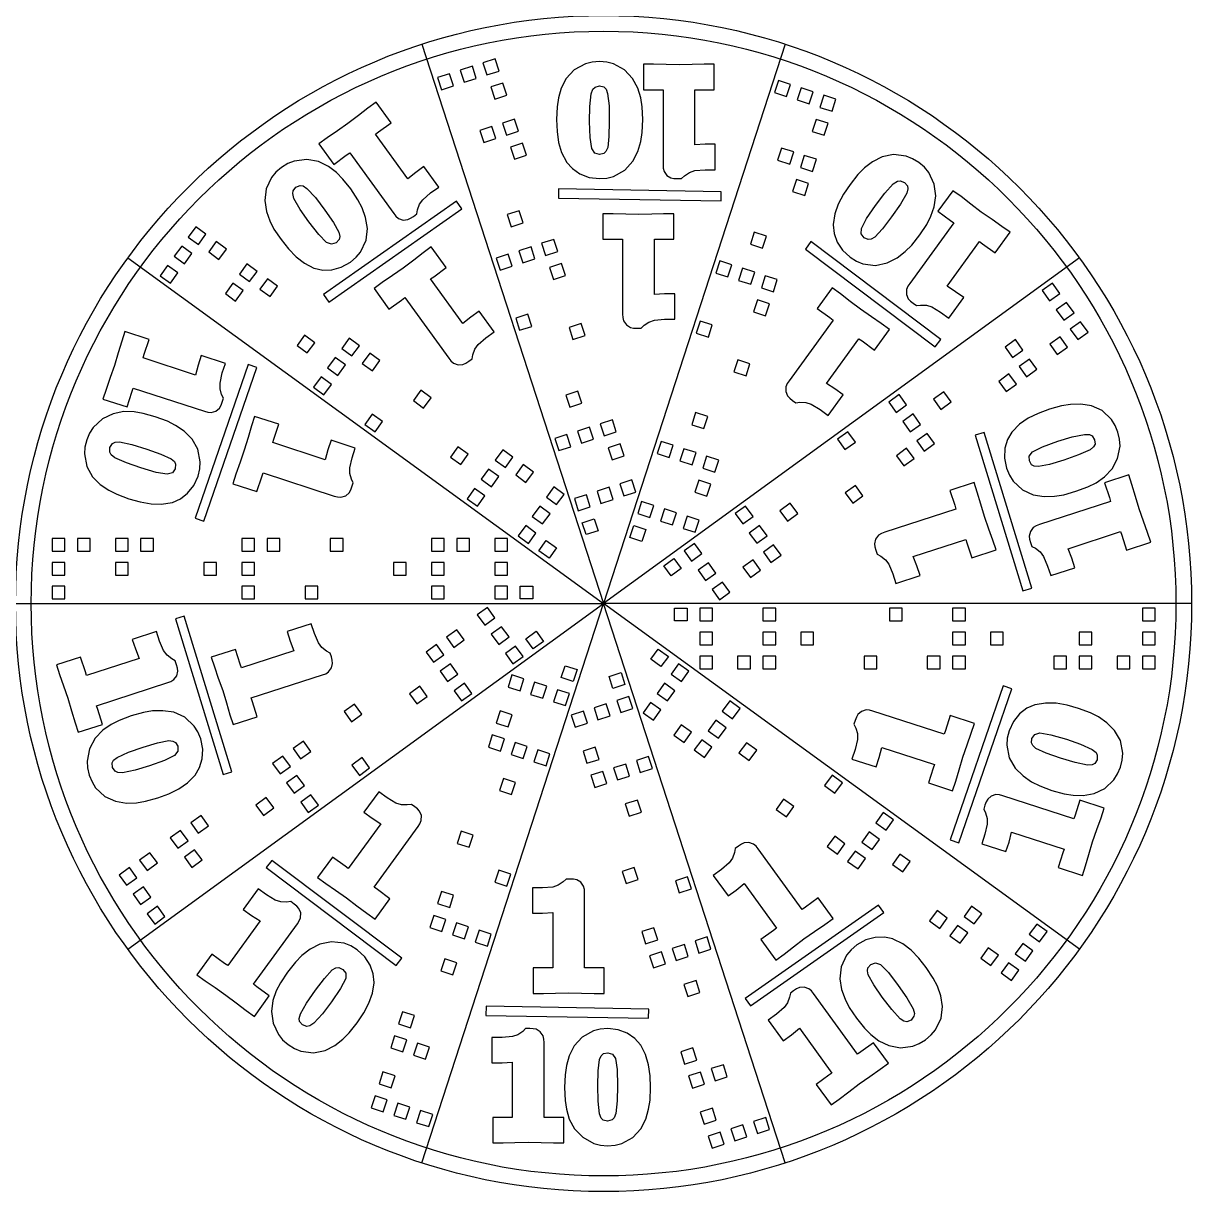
# Model space of a CAD drawing. Header units: millimetres. Extents: x 0 to 450, y 0 to 450.
# Drawn here: x 301 to 450, y 0 to 149 of the extents above; entities that cross this region are included whole.
import ezdxf

# ---------------------------------------------------------------- set-up
doc = ezdxf.new("R2010")
doc.units = ezdxf.units.MM
doc.layers.get('0').update_dxf_attribs({"linetype": 'CONTINUOUS', "lineweight": 25})
doc.layers.add('Layer 1', color=7, linetype='CONTINUOUS')

msp = doc.modelspace()

# ---------------------------------------------------------------- linework, layer by layer
at = {"linetype": 'CONTINUOUS', "lineweight": 25}
for p in [(351.82, 146.33), (398.18, 146.33), (314.32, 119.08), (435.68, 119.08), (300, 75), (314.32, 30.92), (351.82, 3.67), (450, 75), (398.18, 3.67), (435.68, 30.92)]:
    msp.add_line(p, (375, 75), dxfattribs=at)
for radius in [75, 73]:
    msp.add_circle((375, 75), radius)
at = {"layer": 'Layer 1', "color": 7}
for points in [[(357.23, 141.48), (358.77, 141.98), (358.27, 143.52), (356.73, 143.02), (357.23, 141.48)], [(360.13, 142.42), (361.67, 142.92), (361.17, 144.46), (359.62, 143.96), (360.13, 142.42)], [(369.26, 133.82), (369.65, 132.53), (370.26, 131.33), (370.27, 131.31), (370.29, 131.29), (371.03, 130.47), (371.99, 129.8), (373.15, 129.36), (374.47, 129.2), (375.42, 129.27), (376.28, 129.49), (377.73, 130.28), (378.74, 131.41), (379.38, 132.67), (379.74, 133.93), (379.92, 135.1), (379.99, 136.73), (379.92, 138.36), (379.74, 139.5), (379.38, 140.74), (378.7, 141.98), (377.66, 143.07), (376.25, 143.85), (375.41, 144.07), (374.48, 144.15), (373.54, 144.07), (372.68, 143.86), (371.25, 143.09), (370.24, 141.98), (369.61, 140.74), (369.25, 139.5), (369.07, 138.35), (369, 136.73), (369.06, 135.22), (369.26, 133.82), (369.26, 133.82)], [(382.61, 130.55), (382.72, 130.12), (383.07, 129.6), (383.58, 129.3), (383.98, 129.22), (384.41, 129.2), (384.94, 129.2), (385.31, 129.57), (385.94, 129.99), (386.63, 130.22), (387.94, 130.34), (389.24, 130.33), (389.24, 133.58), (387.94, 133.58), (386.64, 133.5), (386.65, 140.54), (387.13, 140.54), (389.12, 140.54), (389.12, 143.79), (387.82, 143.79), (386.3, 143.74), (384.62, 143.7), (382.98, 143.74), (381.38, 143.78), (380.08, 143.78), (380.08, 140.54), (382.07, 140.54), (382.59, 140.54), (382.59, 130.99), (382.59, 130.98), (382.61, 130.55), (382.61, 130.55)], [(354.32, 140.54), (355.87, 141.04), (355.37, 142.58), (353.82, 142.08), (354.32, 140.54)], [(396.79, 140.17), (398.34, 139.67), (398.84, 141.21), (397.29, 141.71), (396.79, 140.17)], [(361.12, 139.35), (362.67, 139.85), (362.17, 141.39), (360.62, 140.89), (361.12, 139.35)], [(373.49, 133.02), (373.28, 134.44), (373.22, 136.49), (373.22, 136.49), (373.25, 138.41), (373.43, 140.02), (373.65, 140.6), (373.91, 140.86), (374.48, 141.03), (375.05, 140.89), (375.31, 140.61), (375.52, 140.07), (375.7, 138.48), (375.73, 136.49), (375.69, 134.58), (375.53, 133.15), (375.3, 132.66), (375.02, 132.4), (374.47, 132.28), (374.47, 132.28), (373.88, 132.46), (373.49, 133.02), (373.49, 133.02)], [(399.7, 139.23), (401.24, 138.73), (401.74, 140.27), (400.2, 140.77), (399.7, 139.23)], [(348.5, 124.41), (348.84, 124.13), (349.43, 123.92), (350.03, 123.97), (350.39, 124.14), (350.76, 124.38), (351.18, 124.69), (351.27, 125.21), (351.53, 125.92), (351.95, 126.51), (352.94, 127.37), (353.99, 128.13), (352.09, 130.76), (351.04, 130), (350.03, 129.17), (345.9, 134.87), (346.29, 135.16), (347.9, 136.33), (345.99, 138.95), (344.94, 138.19), (343.74, 137.26), (342.4, 136.24), (341.05, 135.3), (339.73, 134.39), (338.68, 133.63), (340.58, 131.01), (342.19, 132.18), (342.62, 132.48), (348.23, 124.75), (348.23, 124.75), (348.5, 124.41), (348.5, 124.41)], [(402.6, 138.29), (404.14, 137.79), (404.64, 139.33), (403.1, 139.83), (402.6, 138.29)], [(359.72, 133.81), (361.26, 134.31), (360.76, 135.85), (359.22, 135.35), (359.72, 133.81)], [(362.62, 134.75), (364.16, 135.25), (363.66, 136.79), (362.12, 136.29), (362.62, 134.75)], [(401.6, 135.22), (403.14, 134.72), (403.64, 136.26), (402.1, 136.76), (401.6, 135.22)], [(363.62, 131.68), (365.16, 132.18), (364.66, 133.73), (363.11, 133.22), (363.62, 131.68)], [(397.2, 131.56), (398.75, 131.06), (399.25, 132.6), (397.71, 133.1), (397.2, 131.56)], [(335.78, 119.22), (336.85, 118.4), (338.06, 117.79), (338.08, 117.78), (338.1, 117.77), (339.18, 117.54), (340.35, 117.57), (341.55, 117.89), (342.72, 118.54), (343.44, 119.16), (344.01, 119.84), (344.71, 121.33), (344.87, 122.84), (344.64, 124.23), (344.2, 125.46), (343.66, 126.51), (342.75, 127.88), (341.74, 129.15), (340.92, 129.97), (339.9, 130.76), (338.63, 131.37), (337.14, 131.64), (335.54, 131.44), (334.73, 131.12), (333.93, 130.63), (333.22, 130.02), (332.65, 129.35), (331.95, 127.88), (331.78, 126.39), (332, 125.02), (332.43, 123.8), (332.96, 122.77), (333.86, 121.42), (334.8, 120.23), (335.78, 119.22), (335.78, 119.22)], [(400.1, 130.62), (401.65, 130.11), (402.15, 131.66), (400.6, 132.16), (400.1, 130.62)], [(404.93, 125.96), (404.48, 124.69), (404.28, 123.36), (404.28, 123.33), (404.28, 123.31), (404.39, 122.21), (404.78, 121.1), (405.46, 120.07), (406.43, 119.16), (407.24, 118.66), (408.07, 118.33), (409.7, 118.12), (411.18, 118.44), (412.44, 119.08), (413.47, 119.89), (414.31, 120.73), (415.32, 122.01), (416.22, 123.36), (416.75, 124.4), (417.18, 125.62), (417.37, 127.01), (417.16, 128.51), (416.48, 129.97), (415.93, 130.64), (415.22, 131.25), (414.42, 131.74), (413.6, 132.07), (411.99, 132.29), (410.52, 131.98), (409.28, 131.35), (408.26, 130.56), (407.44, 129.74), (406.43, 128.47), (405.59, 127.21), (404.93, 125.96), (404.93, 125.96)], [(339.67, 121.05), (338.67, 122.07), (337.42, 123.7), (337.42, 123.7), (336.32, 125.27), (335.51, 126.68), (335.35, 127.28), (335.41, 127.64), (335.77, 128.11), (336.31, 128.34), (336.69, 128.26), (337.17, 127.95), (338.25, 126.77), (339.45, 125.18), (340.54, 123.61), (341.25, 122.35), (341.36, 121.82), (341.28, 121.45), (340.91, 121.03), (340.91, 121.03), (340.32, 120.82), (339.67, 121.05), (339.67, 121.05)], [(399.11, 127.55), (400.65, 127.05), (401.15, 128.59), (399.61, 129.09), (399.11, 127.55)], [(407.88, 122.83), (408.54, 124.1), (409.7, 125.79), (409.7, 125.79), (410.85, 127.33), (411.95, 128.52), (412.47, 128.87), (412.83, 128.92), (413.39, 128.72), (413.77, 128.28), (413.82, 127.9), (413.67, 127.34), (412.88, 125.95), (411.74, 124.32), (410.58, 122.8), (409.6, 121.73), (409.13, 121.47), (408.76, 121.42), (408.24, 121.65), (408.24, 121.65), (407.86, 122.14), (407.88, 122.83), (407.88, 122.83)], [(369.26, 127.89), (369.24, 126.72), (389.99, 126.36), (390.01, 127.53), (369.26, 127.89)], [(413.81, 115.47), (413.64, 115.06), (413.63, 114.43), (413.86, 113.88), (414.13, 113.59), (414.47, 113.32), (414.9, 113.01), (415.42, 113.08), (416.17, 113.06), (416.87, 112.84), (417.99, 112.16), (419.04, 111.4), (420.95, 114.02), (419.9, 114.78), (418.81, 115.48), (422.94, 121.18), (423.34, 120.89), (424.95, 119.73), (426.86, 122.35), (425.8, 123.11), (424.55, 123.97), (423.17, 124.93), (421.86, 125.93), (420.59, 126.9), (419.54, 127.66), (417.63, 125.04), (419.24, 123.87), (419.66, 123.56), (414.05, 115.83), (414.05, 115.83), (413.81, 115.47), (413.81, 115.47)], [(339.27, 114.41), (339.94, 113.46), (356.93, 125.36), (356.26, 126.32), (339.27, 114.41)], [(363.21, 123.07), (364.75, 123.57), (364.25, 125.11), (362.71, 124.61), (363.21, 123.07)], [(377.45, 111.47), (377.56, 111.05), (377.91, 110.53), (378.42, 110.22), (378.82, 110.14), (379.25, 110.13), (379.78, 110.13), (380.16, 110.49), (380.78, 110.91), (381.48, 111.15), (382.78, 111.26), (384.08, 111.26), (384.08, 114.5), (382.78, 114.5), (381.48, 114.42), (381.49, 121.47), (381.97, 121.47), (383.96, 121.47), (383.96, 124.71), (382.66, 124.71), (381.14, 124.67), (379.46, 124.63), (377.82, 124.67), (376.22, 124.71), (374.92, 124.71), (374.92, 121.47), (376.91, 121.47), (377.43, 121.46), (377.43, 111.91), (377.45, 111.47), (377.45, 111.47)], [(323.34, 120.8), (324.29, 122.11), (322.98, 123.07), (322.03, 121.75), (323.34, 120.8)], [(393.72, 120.82), (395.26, 120.32), (395.76, 121.86), (394.22, 122.36), (393.72, 120.82)], [(325.95, 118.9), (326.9, 120.22), (325.59, 121.17), (324.64, 119.86), (325.95, 118.9)], [(367.6, 119.41), (369.15, 119.91), (368.65, 121.45), (367.1, 120.95), (367.6, 119.41)], [(401.44, 121.16), (400.74, 120.22), (417.31, 107.75), (418.02, 108.68), (401.44, 121.16)], [(321.55, 118.34), (322.5, 119.65), (321.19, 120.6), (320.24, 119.29), (321.55, 118.34)], [(355.54, 105.95), (355.88, 105.67), (356.47, 105.46), (357.07, 105.51), (357.43, 105.67), (357.8, 105.92), (358.22, 106.23), (358.31, 106.74), (358.57, 107.45), (358.99, 108.05), (359.98, 108.91), (361.03, 109.67), (359.13, 112.29), (358.08, 111.53), (357.07, 110.71), (352.94, 116.4), (353.33, 116.69), (354.94, 117.86), (353.03, 120.48), (351.98, 119.72), (350.78, 118.79), (349.44, 117.77), (348.08, 116.84), (346.77, 115.93), (345.72, 115.17), (347.62, 112.54), (349.23, 113.71), (349.66, 114.02), (355.27, 106.29), (355.54, 105.95), (355.54, 105.95)], [(361.8, 117.52), (363.34, 118.03), (362.84, 119.57), (361.3, 119.07), (361.8, 117.52)], [(364.7, 118.47), (366.25, 118.97), (365.75, 120.51), (364.2, 120.01), (364.7, 118.47)], [(319.75, 115.87), (320.71, 117.18), (319.4, 118.13), (318.44, 116.82), (319.75, 115.87)], [(329.86, 116.06), (330.82, 117.37), (329.51, 118.33), (328.55, 117.01), (329.86, 116.06)], [(368.6, 116.34), (370.14, 116.84), (369.64, 118.38), (368.1, 117.88), (368.6, 116.34)], [(389.32, 117.16), (390.86, 116.66), (391.36, 118.2), (389.82, 118.7), (389.32, 117.16)], [(392.22, 116.22), (393.76, 115.72), (394.27, 117.26), (392.72, 117.76), (392.22, 116.22)], [(332.47, 114.16), (333.43, 115.48), (332.12, 116.43), (331.16, 115.12), (332.47, 114.16)], [(395.12, 115.28), (396.66, 114.77), (397.16, 116.32), (395.62, 116.82), (395.12, 115.28)], [(328.07, 113.59), (329.03, 114.91), (327.72, 115.86), (326.76, 114.55), (328.07, 113.59)], [(398.42, 103.07), (398.26, 102.66), (398.24, 102.03), (398.47, 101.48), (398.74, 101.19), (399.09, 100.92), (399.51, 100.61), (400.03, 100.68), (400.78, 100.66), (401.48, 100.44), (402.61, 99.76), (403.66, 99), (405.56, 101.62), (404.51, 102.38), (403.42, 103.08), (407.56, 108.78), (407.96, 108.49), (409.56, 107.33), (411.47, 109.95), (410.42, 110.71), (409.17, 111.57), (407.78, 112.53), (406.47, 113.53), (405.2, 114.5), (404.15, 115.26), (402.25, 112.64), (403.85, 111.47), (404.28, 111.16), (398.66, 103.43), (398.42, 103.07), (398.42, 103.07)], [(430.94, 114.92), (431.89, 113.6), (433.2, 114.55), (432.25, 115.87), (430.94, 114.92)], [(394.12, 112.21), (395.67, 111.71), (396.17, 113.25), (394.62, 113.75), (394.12, 112.21)], [(432.73, 112.45), (433.69, 111.13), (435, 112.08), (434.04, 113.4), (432.73, 112.45)], [(364.29, 109.85), (365.84, 110.35), (365.34, 111.9), (363.79, 111.4), (364.29, 109.85)], [(371.09, 108.67), (372.64, 109.17), (372.13, 110.71), (370.59, 110.21), (371.09, 108.67)], [(386.82, 109.49), (388.37, 108.99), (388.87, 110.53), (387.33, 111.03), (386.82, 109.49)], [(434.52, 109.98), (435.48, 108.67), (436.79, 109.62), (435.84, 110.93), (434.52, 109.98)], [(324.52, 99.4), (324.96, 99.37), (325.56, 99.55), (326.01, 99.94), (326.21, 100.29), (326.36, 100.7), (326.52, 101.2), (326.29, 101.67), (326.08, 102.39), (326.08, 103.13), (326.37, 104.41), (326.77, 105.64), (323.69, 106.64), (323.29, 105.41), (322.96, 104.15), (316.27, 106.33), (316.41, 106.79), (317.03, 108.68), (313.94, 109.69), (313.54, 108.45), (313.11, 106.99), (312.63, 105.38), (312.09, 103.83), (311.55, 102.32), (311.15, 101.09), (314.24, 100.08), (314.85, 101.97), (315.02, 102.47), (324.1, 99.52), (324.1, 99.52), (324.52, 99.4), (324.52, 99.4)], [(337.21, 106.96), (338.16, 108.27), (336.85, 109.22), (335.9, 107.91), (337.21, 106.96)], [(342.91, 106.58), (343.87, 107.89), (342.55, 108.85), (341.6, 107.53), (342.91, 106.58)], [(431.91, 108.08), (432.87, 106.77), (434.18, 107.72), (433.23, 109.04), (431.91, 108.08)], [(426.21, 107.7), (427.16, 106.39), (428.47, 107.34), (427.52, 108.66), (426.21, 107.7)], [(341.12, 104.11), (342.08, 105.43), (340.76, 106.38), (339.81, 105.07), (341.12, 104.11)], [(345.52, 104.68), (346.48, 106), (345.17, 106.95), (344.21, 105.64), (345.52, 104.68)], [(391.63, 104.54), (393.17, 104.04), (393.67, 105.58), (392.13, 106.08), (391.63, 104.54)], [(428, 105.24), (428.95, 103.93), (430.26, 104.88), (429.31, 106.19), (428, 105.24)], [(322.93, 85.89), (324.03, 85.51), (330.78, 105.12), (329.68, 105.5), (322.93, 85.89)], [(339.33, 101.64), (340.28, 102.96), (338.97, 103.91), (338.02, 102.6), (339.33, 101.64)], [(425.39, 103.34), (426.34, 102.03), (427.65, 102.98), (426.7, 104.3), (425.39, 103.34)], [(352.05, 99.94), (353, 101.26), (351.69, 102.21), (350.74, 100.9), (352.05, 99.94)], [(370.69, 100.06), (372.23, 100.56), (371.73, 102.1), (370.18, 101.6), (370.69, 100.06)], [(411.36, 100.69), (412.32, 99.38), (413.63, 100.33), (412.68, 101.65), (411.36, 100.69)], [(417.07, 101.07), (418.03, 99.75), (419.34, 100.71), (418.38, 102.02), (417.07, 101.07)], [(429.17, 98.64), (428.06, 97.87), (427.11, 96.91), (427.09, 96.89), (427.08, 96.87), (426.53, 95.92), (426.19, 94.8), (426.13, 93.56), (426.38, 92.25), (426.75, 91.37), (427.22, 90.62), (428.42, 89.49), (429.81, 88.87), (431.2, 88.66), (432.51, 88.7), (433.68, 88.89), (435.25, 89.33), (436.78, 89.9), (437.81, 90.42), (438.88, 91.15), (439.85, 92.17), (440.56, 93.51), (440.87, 95.09), (440.81, 95.96), (440.6, 96.87), (440.24, 97.73), (439.78, 98.48), (438.59, 99.61), (437.23, 100.22), (435.86, 100.44), (434.57, 100.4), (433.42, 100.22), (431.86, 99.78), (430.44, 99.26), (429.17, 98.64), (429.17, 98.64)], [(317.28, 87.72), (318.63, 87.69), (319.96, 87.9), (319.99, 87.91), (320.01, 87.91), (321.02, 88.36), (321.95, 89.07), (322.73, 90.04), (323.29, 91.25), (323.51, 92.17), (323.57, 93.06), (323.27, 94.68), (322.51, 95.99), (321.5, 96.98), (320.42, 97.72), (319.37, 98.25), (317.83, 98.82), (316.27, 99.26), (315.12, 99.44), (313.83, 99.48), (312.44, 99.22), (311.08, 98.57), (309.91, 97.46), (309.44, 96.73), (309.08, 95.87), (308.86, 94.96), (308.79, 94.08), (309.09, 92.47), (309.83, 91.17), (310.81, 90.19), (311.88, 89.46), (312.91, 88.94), (314.44, 88.37), (315.89, 87.96), (317.28, 87.72), (317.28, 87.72)], [(341.07, 88.6), (341.51, 88.57), (342.11, 88.75), (342.56, 89.14), (342.76, 89.49), (342.91, 89.9), (343.07, 90.4), (342.84, 90.87), (342.63, 91.59), (342.62, 92.33), (342.92, 93.6), (343.32, 94.84), (340.24, 95.84), (339.84, 94.61), (339.51, 93.35), (332.81, 95.53), (332.96, 95.99), (333.58, 97.88), (330.49, 98.88), (330.09, 97.65), (329.66, 96.19), (329.18, 94.58), (328.63, 93.03), (328.1, 91.52), (327.7, 90.29), (330.78, 89.28), (331.4, 91.17), (331.57, 91.67), (340.65, 88.72), (341.07, 88.6), (341.07, 88.6)], [(345.85, 96.9), (346.81, 98.22), (345.49, 99.17), (344.54, 97.86), (345.85, 96.9)], [(375.08, 96.4), (376.62, 96.9), (376.12, 98.44), (374.58, 97.94), (375.08, 96.4)], [(386.24, 97.81), (387.78, 97.31), (388.28, 98.85), (386.74, 99.35), (386.24, 97.81)], [(413.16, 98.22), (414.11, 96.91), (415.42, 97.86), (414.47, 99.18), (413.16, 98.22)], [(372.18, 95.46), (373.73, 95.96), (373.22, 97.5), (371.68, 97), (372.18, 95.46)], [(404.84, 95.95), (405.79, 94.64), (407.11, 95.59), (406.15, 96.91), (404.84, 95.95)], [(319.35, 91.49), (317.94, 91.73), (315.97, 92.31), (315.97, 92.3), (314.16, 92.93), (312.68, 93.6), (312.19, 93.99), (312.03, 94.32), (312.04, 94.91), (312.35, 95.41), (312.7, 95.57), (313.27, 95.61), (314.84, 95.28), (316.74, 94.7), (318.55, 94.07), (319.86, 93.47), (320.26, 93.1), (320.42, 92.76), (320.36, 92.2), (320.36, 92.2), (320.01, 91.69), (319.35, 91.49), (319.35, 91.49)], [(369.28, 94.51), (370.82, 95.01), (370.32, 96.56), (368.78, 96.05), (369.28, 94.51)], [(376.08, 93.33), (377.62, 93.83), (377.12, 95.37), (375.58, 94.87), (376.08, 93.33)], [(381.84, 94.15), (383.38, 93.65), (383.88, 95.19), (382.34, 95.69), (381.84, 94.15)], [(414.95, 95.76), (415.9, 94.45), (417.22, 95.4), (416.26, 96.71), (414.95, 95.76)], [(423.53, 96.8), (422.41, 96.46), (428.48, 76.62), (429.6, 76.96), (423.53, 96.8)], [(429.71, 94.37), (431, 95.01), (432.93, 95.7), (432.93, 95.7), (434.76, 96.26), (436.35, 96.58), (436.97, 96.55), (437.3, 96.39), (437.63, 95.9), (437.68, 95.32), (437.49, 94.98), (437.05, 94.61), (435.59, 93.96), (433.71, 93.31), (431.88, 92.75), (430.46, 92.47), (429.93, 92.53), (429.59, 92.71), (429.31, 93.2), (429.31, 93.2), (429.3, 93.82), (429.71, 94.37), (429.71, 94.37)], [(356.78, 92.74), (357.74, 94.05), (356.42, 95), (355.47, 93.69), (356.78, 92.74)], [(362.49, 92.36), (363.44, 93.67), (362.13, 94.62), (361.18, 93.31), (362.49, 92.36)], [(384.74, 93.21), (386.29, 92.7), (386.79, 94.25), (385.24, 94.75), (384.74, 93.21)], [(412.34, 93.86), (413.29, 92.55), (414.6, 93.5), (413.65, 94.81), (412.34, 93.86)], [(365.1, 90.46), (366.05, 91.77), (364.74, 92.73), (363.79, 91.41), (365.1, 90.46)], [(387.64, 92.26), (389.19, 91.76), (389.69, 93.3), (388.14, 93.81), (387.64, 92.26)], [(360.7, 89.89), (361.65, 91.21), (360.34, 92.16), (359.38, 90.85), (360.7, 89.89)], [(430.18, 84.93), (429.81, 84.69), (429.43, 84.2), (429.29, 83.61), (429.34, 83.22), (429.46, 82.8), (429.62, 82.3), (430.08, 82.05), (430.68, 81.59), (431.11, 81), (431.63, 79.79), (432.03, 78.56), (435.11, 79.56), (434.71, 80.79), (434.24, 82), (440.93, 84.18), (441.09, 83.71), (441.7, 81.83), (444.78, 82.83), (444.38, 84.06), (443.87, 85.49), (443.31, 87.08), (442.84, 88.66), (442.39, 90.19), (441.99, 91.42), (438.9, 90.42), (439.52, 88.53), (439.67, 88.03), (430.59, 85.08), (430.59, 85.08), (430.18, 84.93), (430.18, 84.93)], [(358.9, 87.42), (359.86, 88.74), (358.54, 89.69), (357.59, 88.38), (358.9, 87.42)], [(369.01, 87.62), (369.97, 88.93), (368.65, 89.88), (367.7, 88.57), (369.01, 87.62)], [(374.67, 87.78), (376.22, 88.29), (375.72, 89.83), (374.17, 89.33), (374.67, 87.78)], [(377.57, 88.73), (379.12, 89.23), (378.61, 90.77), (377.07, 90.27), (377.57, 88.73)], [(386.64, 89.2), (388.19, 88.69), (388.69, 90.24), (387.15, 90.74), (386.64, 89.2)], [(405.82, 89.12), (406.77, 87.81), (408.08, 88.76), (407.13, 90.07), (405.82, 89.12)], [(410.44, 83.94), (410.07, 83.71), (409.69, 83.21), (409.56, 82.63), (409.6, 82.23), (409.72, 81.81), (409.88, 81.31), (410.35, 81.06), (410.94, 80.6), (411.38, 80.01), (411.89, 78.81), (412.29, 77.57), (415.37, 78.57), (414.97, 79.81), (414.5, 81.02), (421.2, 83.19), (421.35, 82.73), (421.96, 80.84), (425.05, 81.84), (424.64, 83.07), (424.14, 84.5), (423.58, 86.09), (423.11, 87.67), (422.65, 89.2), (422.25, 90.43), (419.17, 89.44), (419.78, 87.55), (419.94, 87.04), (410.85, 84.09), (410.44, 83.94), (410.44, 83.94)], [(371.77, 86.84), (373.31, 87.34), (372.81, 88.89), (371.27, 88.39), (371.77, 86.84)], [(379.35, 86.48), (380.89, 85.98), (381.39, 87.52), (379.85, 88.02), (379.35, 86.48)], [(367.22, 85.15), (368.18, 86.46), (366.86, 87.42), (365.91, 86.11), (367.22, 85.15)], [(382.25, 85.53), (383.79, 85.03), (384.3, 86.58), (382.75, 87.08), (382.25, 85.53)], [(391.79, 86.47), (392.74, 85.16), (394.06, 86.11), (393.1, 87.42), (391.79, 86.47)], [(397.5, 86.85), (398.45, 85.53), (399.77, 86.49), (398.81, 87.8), (397.5, 86.85)], [(365.43, 82.68), (366.38, 83.99), (365.07, 84.95), (364.11, 83.64), (365.43, 82.68)], [(372.77, 83.79), (372.28, 85.31), (373.81, 85.81), (374.3, 84.28), (372.77, 83.79)], [(378.36, 83.42), (378.86, 84.94), (380.39, 84.44), (379.89, 82.92), (378.36, 83.42)], [(385.15, 84.59), (386.69, 84.09), (387.19, 85.64), (385.65, 86.14), (385.15, 84.59)], [(393.58, 84), (394.54, 82.69), (395.85, 83.64), (394.9, 84.95), (393.58, 84)], [(306.28, 81.69), (306.28, 83.31), (304.66, 83.31), (304.66, 81.69), (306.28, 81.69)], [(309.51, 81.69), (309.51, 83.31), (307.89, 83.31), (307.89, 81.69), (309.51, 81.69)], [(314.35, 81.69), (314.35, 83.31), (312.73, 83.31), (312.73, 81.69), (314.35, 81.69)], [(317.58, 81.69), (317.58, 83.31), (315.95, 83.31), (315.95, 81.69), (317.58, 81.69)], [(330.48, 81.69), (330.48, 83.31), (328.86, 83.31), (328.86, 81.69), (330.48, 81.69)], [(333.71, 81.69), (333.71, 83.31), (332.08, 83.31), (332.08, 81.69), (333.71, 81.69)], [(341.77, 81.69), (341.77, 83.31), (340.15, 83.31), (340.15, 81.69), (341.77, 81.69)], [(354.67, 81.69), (354.67, 83.31), (353.05, 83.31), (353.05, 81.69), (354.67, 81.69)], [(357.9, 81.69), (357.9, 83.31), (356.28, 83.31), (356.28, 81.69), (357.9, 81.69)], [(362.74, 81.69), (362.74, 83.31), (361.12, 83.31), (361.12, 81.69), (362.74, 81.69)], [(368.04, 80.8), (366.74, 81.74), (367.68, 83.04), (368.98, 82.1), (368.04, 80.8)], [(385.26, 81.73), (386.22, 80.42), (387.53, 81.37), (386.58, 82.68), (385.26, 81.73)], [(395.38, 81.54), (396.33, 80.22), (397.64, 81.18), (396.69, 82.49), (395.38, 81.54)], [(382.67, 79.83), (383.96, 80.77), (384.91, 79.48), (383.61, 78.53), (382.67, 79.83)], [(392.76, 79.64), (393.72, 78.33), (395.03, 79.28), (394.08, 80.59), (392.76, 79.64)], [(306.28, 78.64), (306.28, 80.26), (304.66, 80.26), (304.66, 78.64), (306.28, 78.64)], [(314.35, 78.64), (314.35, 80.26), (312.73, 80.26), (312.73, 78.64), (314.35, 78.64)], [(325.64, 78.64), (325.64, 80.26), (324.02, 80.26), (324.02, 78.64), (325.64, 78.64)], [(330.48, 78.64), (330.48, 80.26), (328.86, 80.26), (328.86, 78.64), (330.48, 78.64)], [(349.84, 78.64), (349.84, 80.26), (348.21, 80.26), (348.21, 78.64), (349.84, 78.64)], [(354.67, 78.64), (354.67, 80.26), (353.05, 80.26), (353.05, 78.64), (354.67, 78.64)], [(362.74, 78.64), (362.74, 80.26), (361.12, 80.26), (361.12, 78.64), (362.74, 78.64)], [(387.06, 79.26), (388.01, 77.95), (389.33, 78.9), (388.37, 80.21), (387.06, 79.26)], [(388.85, 76.8), (389.8, 75.48), (391.12, 76.44), (390.16, 77.75), (388.85, 76.8)], [(306.28, 75.59), (306.28, 77.21), (304.66, 77.21), (304.66, 75.59), (306.28, 75.59)], [(330.48, 75.59), (330.48, 77.21), (328.86, 77.21), (328.86, 75.59), (330.48, 75.59)], [(338.54, 75.59), (338.54, 77.21), (336.92, 77.21), (336.92, 75.59), (338.54, 75.59)], [(354.67, 75.59), (354.67, 77.21), (353.05, 77.21), (353.05, 75.59), (354.67, 75.59)], [(362.74, 75.59), (362.74, 77.21), (361.12, 77.21), (361.12, 75.59), (362.74, 75.59)], [(365.96, 75.6), (364.35, 75.6), (364.35, 77.2), (365.96, 77.2), (365.96, 75.6)], [(361.15, 73.2), (360.2, 74.52), (358.88, 73.56), (359.84, 72.25), (361.15, 73.2)], [(326.47, 53.2), (327.59, 53.54), (321.52, 73.38), (320.4, 73.04), (326.47, 53.2)], [(384.04, 74.4), (385.65, 74.4), (385.65, 72.8), (384.04, 72.8), (384.04, 74.4)], [(387.26, 74.41), (387.26, 72.79), (388.88, 72.79), (388.88, 74.41), (387.26, 74.41)], [(395.33, 74.41), (395.33, 72.79), (396.95, 72.79), (396.95, 74.41), (395.33, 74.41)], [(411.46, 74.41), (411.46, 72.79), (413.08, 72.79), (413.08, 74.41), (411.46, 74.41)], [(419.52, 74.41), (419.52, 72.79), (421.14, 72.79), (421.14, 74.41), (419.52, 74.41)], [(443.72, 74.41), (443.72, 72.79), (445.34, 72.79), (445.34, 74.41), (443.72, 74.41)], [(339.56, 66.06), (339.93, 66.29), (340.31, 66.79), (340.44, 67.37), (340.4, 67.77), (340.28, 68.19), (340.12, 68.69), (339.65, 68.94), (339.06, 69.4), (338.62, 69.99), (338.11, 71.19), (337.71, 72.43), (334.63, 71.43), (335.03, 70.19), (335.5, 68.98), (328.8, 66.81), (328.65, 67.27), (328.04, 69.16), (324.95, 68.16), (325.36, 66.93), (325.86, 65.5), (326.42, 63.91), (326.89, 62.33), (327.35, 60.8), (327.75, 59.57), (330.83, 60.56), (330.22, 62.45), (330.06, 62.96), (339.15, 65.91), (339.56, 66.06), (339.56, 66.06)], [(357.24, 70.36), (356.28, 71.67), (354.97, 70.72), (355.92, 69.41), (357.24, 70.36)], [(362.94, 70.74), (361.99, 72.05), (360.67, 71.1), (361.63, 69.79), (362.94, 70.74)], [(319.82, 65.07), (320.19, 65.31), (320.57, 65.8), (320.71, 66.39), (320.66, 66.78), (320.54, 67.2), (320.38, 67.7), (319.92, 67.95), (319.32, 68.41), (318.89, 69), (318.37, 70.21), (317.97, 71.44), (314.89, 70.44), (315.29, 69.21), (315.76, 68), (309.07, 65.82), (308.91, 66.29), (308.3, 68.17), (305.22, 67.17), (305.62, 65.94), (306.13, 64.51), (306.69, 62.92), (307.16, 61.34), (307.61, 59.81), (308.01, 58.58), (311.1, 59.58), (310.48, 61.47), (310.33, 61.97), (319.41, 64.92), (319.41, 64.92), (319.82, 65.07), (319.82, 65.07)], [(367.33, 70.17), (366.04, 69.23), (365.09, 70.52), (366.39, 71.47), (367.33, 70.17)], [(387.26, 71.36), (387.26, 69.74), (388.88, 69.74), (388.88, 71.36), (387.26, 71.36)], [(395.33, 71.36), (395.33, 69.74), (396.95, 69.74), (396.95, 71.36), (395.33, 71.36)], [(400.16, 71.36), (400.16, 69.74), (401.79, 69.74), (401.79, 71.36), (400.16, 71.36)], [(419.52, 71.36), (419.52, 69.74), (421.14, 69.74), (421.14, 71.36), (419.52, 71.36)], [(424.36, 71.36), (424.36, 69.74), (425.98, 69.74), (425.98, 71.36), (424.36, 71.36)], [(435.65, 71.36), (435.65, 69.74), (437.27, 69.74), (437.27, 71.36), (435.65, 71.36)], [(443.72, 71.36), (443.72, 69.74), (445.34, 69.74), (445.34, 71.36), (443.72, 71.36)], [(354.62, 68.46), (353.67, 69.78), (352.36, 68.82), (353.31, 67.51), (354.62, 68.46)], [(364.74, 68.27), (363.78, 69.58), (362.47, 68.63), (363.42, 67.32), (364.74, 68.27)], [(381.96, 69.2), (383.26, 68.26), (382.32, 66.96), (381.02, 67.9), (381.96, 69.2)], [(356.42, 66), (355.46, 67.31), (354.15, 66.36), (355.1, 65.05), (356.42, 66)], [(371.64, 66.58), (371.14, 65.06), (369.61, 65.56), (370.11, 67.08), (371.64, 66.58)], [(384.57, 67.32), (383.62, 66.01), (384.93, 65.05), (385.89, 66.36), (384.57, 67.32)], [(387.26, 68.31), (387.26, 66.69), (388.88, 66.69), (388.88, 68.31), (387.26, 68.31)], [(392.1, 68.31), (392.1, 66.69), (393.72, 66.69), (393.72, 68.31), (392.1, 68.31)], [(395.33, 68.31), (395.33, 66.69), (396.95, 66.69), (396.95, 68.31), (395.33, 68.31)], [(408.23, 68.31), (408.23, 66.69), (409.85, 66.69), (409.85, 68.31), (408.23, 68.31)], [(416.29, 68.31), (416.29, 66.69), (417.92, 66.69), (417.92, 68.31), (416.29, 68.31)], [(419.52, 68.31), (419.52, 66.69), (421.14, 66.69), (421.14, 68.31), (419.52, 68.31)], [(432.42, 68.31), (432.42, 66.69), (434.05, 66.69), (434.05, 68.31), (432.42, 68.31)], [(435.65, 68.31), (435.65, 66.69), (437.27, 66.69), (437.27, 68.31), (435.65, 68.31)], [(440.49, 68.31), (440.49, 66.69), (442.11, 66.69), (442.11, 68.31), (440.49, 68.31)], [(443.72, 68.31), (443.72, 66.69), (445.34, 66.69), (445.34, 68.31), (443.72, 68.31)], [(364.85, 65.41), (363.31, 65.91), (362.81, 64.36), (364.35, 63.86), (364.85, 65.41)], [(377.23, 66.21), (377.72, 64.69), (376.19, 64.19), (375.7, 65.72), (377.23, 66.21)], [(352.5, 63.15), (351.55, 64.47), (350.23, 63.51), (351.19, 62.2), (352.5, 63.15)], [(358.21, 63.53), (357.26, 64.84), (355.94, 63.89), (356.9, 62.58), (358.21, 63.53)], [(367.75, 64.47), (366.21, 64.97), (365.7, 63.42), (367.25, 62.92), (367.75, 64.47)], [(382.78, 64.85), (381.82, 63.54), (383.14, 62.58), (384.09, 63.89), (382.78, 64.85)], [(427.07, 64.11), (425.97, 64.49), (419.22, 44.88), (420.32, 44.5), (427.07, 64.11)], [(370.65, 63.52), (369.11, 64.02), (368.61, 62.48), (370.15, 61.98), (370.65, 63.52)], [(378.23, 63.16), (376.69, 62.66), (377.19, 61.11), (378.73, 61.61), (378.23, 63.16)], [(320.83, 51.36), (321.94, 52.13), (322.89, 53.09), (322.91, 53.11), (322.92, 53.13), (323.47, 54.08), (323.81, 55.2), (323.87, 56.44), (323.62, 57.75), (323.25, 58.63), (322.78, 59.38), (321.58, 60.51), (320.19, 61.13), (318.8, 61.34), (317.49, 61.3), (316.32, 61.11), (314.75, 60.67), (313.22, 60.1), (312.19, 59.58), (311.12, 58.85), (310.15, 57.83), (309.44, 56.49), (309.13, 54.91), (309.19, 54.04), (309.4, 53.13), (309.76, 52.27), (310.22, 51.52), (311.41, 50.39), (312.77, 49.78), (314.14, 49.56), (315.43, 49.6), (316.58, 49.78), (318.14, 50.22), (319.56, 50.74), (320.83, 51.36), (320.83, 51.36)], [(344.18, 60.88), (343.23, 62.19), (341.92, 61.24), (342.87, 59.93), (344.18, 60.88)], [(363.36, 60.8), (361.81, 61.31), (361.31, 59.76), (362.85, 59.26), (363.36, 60.8)], [(372.43, 61.27), (370.88, 60.77), (371.39, 59.23), (372.93, 59.73), (372.43, 61.27)], [(375.33, 62.22), (373.78, 61.71), (374.28, 60.17), (375.83, 60.67), (375.33, 62.22)], [(380.99, 62.38), (380.03, 61.07), (381.35, 60.12), (382.3, 61.43), (380.99, 62.38)], [(391.1, 62.58), (390.14, 61.26), (391.46, 60.31), (392.41, 61.62), (391.1, 62.58)], [(408.93, 61.4), (408.49, 61.43), (407.89, 61.25), (407.44, 60.86), (407.24, 60.51), (407.09, 60.1), (406.93, 59.6), (407.16, 59.13), (407.37, 58.41), (407.38, 57.67), (407.08, 56.4), (406.68, 55.16), (409.76, 54.16), (410.16, 55.39), (410.49, 56.65), (417.19, 54.47), (417.04, 54.01), (416.42, 52.12), (419.51, 51.12), (419.91, 52.35), (420.34, 53.81), (420.82, 55.42), (421.37, 56.97), (421.9, 58.48), (422.3, 59.71), (419.22, 60.72), (418.6, 58.83), (418.43, 58.33), (409.35, 61.28), (408.93, 61.4), (408.93, 61.4)], [(432.72, 62.28), (431.37, 62.31), (430.04, 62.1), (430.01, 62.09), (429.99, 62.09), (428.98, 61.64), (428.05, 60.93), (427.27, 59.96), (426.71, 58.75), (426.49, 57.83), (426.43, 56.94), (426.73, 55.32), (427.49, 54.01), (428.5, 53.02), (429.58, 52.28), (430.63, 51.75), (432.17, 51.18), (433.73, 50.74), (434.88, 50.56), (436.17, 50.52), (437.56, 50.78), (438.92, 51.43), (440.09, 52.54), (440.56, 53.27), (440.92, 54.13), (441.14, 55.04), (441.21, 55.92), (440.91, 57.53), (440.17, 58.83), (439.19, 59.81), (438.12, 60.54), (437.09, 61.06), (435.56, 61.63), (434.11, 62.04), (432.72, 62.28), (432.72, 62.28)], [(389.3, 60.11), (388.35, 58.79), (389.66, 57.84), (390.62, 59.15), (389.3, 60.11)], [(362.36, 57.74), (360.81, 58.24), (360.31, 56.7), (361.86, 56.19), (362.36, 57.74)], [(384.9, 59.54), (383.95, 58.23), (385.26, 57.27), (386.21, 58.59), (384.9, 59.54)], [(430.65, 58.51), (432.06, 58.27), (434.03, 57.69), (434.03, 57.7), (435.84, 57.07), (437.32, 56.4), (437.81, 56.01), (437.97, 55.68), (437.96, 55.09), (437.65, 54.59), (437.3, 54.43), (436.73, 54.39), (435.16, 54.72), (433.26, 55.3), (431.45, 55.93), (430.14, 56.53), (429.74, 56.9), (429.58, 57.24), (429.64, 57.8), (429.64, 57.8), (429.99, 58.31), (430.65, 58.51), (430.65, 58.51)], [(320.29, 55.63), (319, 54.99), (317.07, 54.3), (317.07, 54.3), (315.24, 53.74), (313.65, 53.42), (313.03, 53.45), (312.7, 53.61), (312.37, 54.1), (312.32, 54.68), (312.51, 55.02), (312.95, 55.39), (314.41, 56.04), (316.29, 56.69), (318.12, 57.25), (319.54, 57.53), (320.07, 57.47), (320.41, 57.29), (320.69, 56.8), (320.69, 56.8), (320.7, 56.18), (320.29, 55.63), (320.29, 55.63)], [(337.66, 56.14), (336.71, 57.45), (335.4, 56.5), (336.35, 55.19), (337.66, 56.14)], [(365.26, 56.79), (363.71, 57.3), (363.21, 55.75), (364.76, 55.25), (365.26, 56.79)], [(373.92, 56.67), (372.38, 56.17), (372.88, 54.63), (374.42, 55.13), (373.92, 56.67)], [(387.51, 57.64), (386.56, 56.33), (387.87, 55.38), (388.82, 56.69), (387.51, 57.64)], [(393.22, 57.26), (392.26, 55.95), (393.58, 55), (394.53, 56.31), (393.22, 57.26)], [(335.05, 54.24), (334.1, 55.55), (332.78, 54.6), (333.74, 53.29), (335.05, 54.24)], [(345.16, 54.05), (344.21, 55.36), (342.89, 54.41), (343.85, 53.09), (345.16, 54.05)], [(368.16, 55.85), (366.62, 56.35), (366.12, 54.81), (367.66, 54.31), (368.16, 55.85)], [(380.72, 55.49), (379.18, 54.99), (379.68, 53.44), (381.22, 53.95), (380.72, 55.49)], [(377.82, 54.54), (376.27, 54.04), (376.78, 52.5), (378.32, 53), (377.82, 54.54)], [(336.84, 51.78), (335.89, 53.09), (334.58, 52.14), (335.53, 50.82), (336.84, 51.78)], [(363.76, 52.19), (362.22, 52.69), (361.72, 51.15), (363.26, 50.65), (363.76, 52.19)], [(374.92, 53.6), (373.38, 53.1), (373.88, 51.56), (375.42, 52.06), (374.92, 53.6)], [(404.15, 53.1), (403.19, 51.78), (404.51, 50.83), (405.46, 52.14), (404.15, 53.1)], [(351.58, 46.93), (351.74, 47.34), (351.76, 47.97), (351.53, 48.52), (351.26, 48.81), (350.91, 49.08), (350.49, 49.39), (349.97, 49.32), (349.22, 49.34), (348.52, 49.56), (347.39, 50.24), (346.34, 51), (344.44, 48.38), (345.49, 47.62), (346.58, 46.92), (342.44, 41.22), (342.04, 41.51), (340.44, 42.67), (338.53, 40.05), (339.58, 39.29), (340.83, 38.43), (342.22, 37.47), (343.53, 36.47), (344.8, 35.5), (345.85, 34.74), (347.75, 37.36), (346.15, 38.53), (345.72, 38.84), (351.34, 46.57), (351.58, 46.93), (351.58, 46.93)], [(332.93, 48.93), (331.97, 50.25), (330.66, 49.29), (331.62, 47.98), (332.93, 48.93)], [(338.64, 49.31), (337.68, 50.62), (336.37, 49.67), (337.32, 48.35), (338.64, 49.31)], [(379.31, 49.94), (377.77, 49.44), (378.27, 47.9), (379.82, 48.4), (379.31, 49.94)], [(397.95, 50.06), (397, 48.74), (398.31, 47.79), (399.26, 49.1), (397.95, 50.06)], [(425.48, 50.6), (425.04, 50.63), (424.44, 50.45), (423.99, 50.06), (423.79, 49.71), (423.64, 49.3), (423.48, 48.8), (423.71, 48.33), (423.92, 47.61), (423.92, 46.87), (423.63, 45.59), (423.23, 44.36), (426.31, 43.36), (426.71, 44.59), (427.04, 45.85), (433.73, 43.67), (433.59, 43.21), (432.97, 41.32), (436.06, 40.31), (436.46, 41.55), (436.89, 43.01), (437.37, 44.62), (437.91, 46.17), (438.45, 47.68), (438.85, 48.91), (435.76, 49.92), (435.15, 48.03), (434.98, 47.53), (425.9, 50.48), (425.9, 50.48), (425.48, 50.6), (425.48, 50.6)], [(324.61, 46.66), (323.66, 47.97), (322.35, 47.02), (323.3, 45.7), (324.61, 46.66)], [(410.67, 48.36), (409.72, 47.04), (411.03, 46.09), (411.98, 47.4), (410.67, 48.36)], [(322, 44.76), (321.05, 46.07), (319.74, 45.12), (320.69, 43.81), (322, 44.76)], [(358.37, 45.46), (356.83, 45.96), (356.33, 44.42), (357.87, 43.92), (358.37, 45.46)], [(404.48, 45.32), (403.52, 44), (404.83, 43.05), (405.79, 44.36), (404.48, 45.32)], [(408.88, 45.89), (407.92, 44.57), (409.24, 43.62), (410.19, 44.93), (408.88, 45.89)], [(318.09, 41.92), (317.13, 43.23), (315.82, 42.28), (316.77, 40.96), (318.09, 41.92)], [(323.79, 42.3), (322.84, 43.61), (321.53, 42.66), (322.48, 41.34), (323.79, 42.3)], [(394.46, 44.05), (394.12, 44.33), (393.53, 44.54), (392.93, 44.49), (392.57, 44.33), (392.2, 44.08), (391.78, 43.77), (391.69, 43.26), (391.43, 42.55), (391.01, 41.95), (390.02, 41.09), (388.97, 40.33), (390.87, 37.71), (391.92, 38.47), (392.93, 39.29), (397.06, 33.6), (396.67, 33.31), (395.06, 32.14), (396.97, 29.52), (398.02, 30.28), (399.22, 31.21), (400.56, 32.23), (401.92, 33.16), (403.23, 34.07), (404.28, 34.83), (402.38, 37.46), (400.77, 36.29), (400.34, 35.98), (394.73, 43.71), (394.46, 44.05), (394.46, 44.05)], [(407.09, 43.42), (406.13, 42.11), (407.45, 41.15), (408.4, 42.47), (407.09, 43.42)], [(348.56, 28.84), (349.26, 29.78), (332.69, 42.25), (331.98, 41.32), (348.56, 28.84)], [(412.79, 43.04), (411.84, 41.73), (413.15, 40.78), (414.1, 42.09), (412.79, 43.04)], [(315.48, 40.02), (314.52, 41.33), (313.21, 40.38), (314.16, 39.07), (315.48, 40.02)], [(363.18, 40.51), (361.63, 41.01), (361.13, 39.47), (362.67, 38.97), (363.18, 40.51)], [(378.91, 41.33), (377.36, 40.83), (377.87, 39.29), (379.41, 39.79), (378.91, 41.33)], [(317.27, 37.55), (316.31, 38.87), (315, 37.92), (315.96, 36.6), (317.27, 37.55)], [(372.55, 38.53), (372.44, 38.95), (372.09, 39.47), (371.58, 39.78), (371.18, 39.86), (370.75, 39.87), (370.22, 39.87), (369.84, 39.51), (369.22, 39.09), (368.52, 38.85), (367.22, 38.74), (365.92, 38.74), (365.92, 35.5), (367.22, 35.5), (368.52, 35.58), (368.51, 28.53), (368.03, 28.53), (366.04, 28.53), (366.04, 25.29), (367.34, 25.29), (368.86, 25.33), (370.54, 25.37), (372.18, 25.33), (373.78, 25.29), (375.08, 25.29), (375.08, 28.53), (373.09, 28.53), (372.57, 28.54), (372.57, 38.09), (372.55, 38.53), (372.55, 38.53)], [(385.71, 40.15), (384.16, 39.65), (384.66, 38.1), (386.21, 38.6), (385.71, 40.15)], [(336.19, 34.53), (336.36, 34.94), (336.37, 35.57), (336.14, 36.12), (335.87, 36.41), (335.53, 36.68), (335.1, 36.99), (334.58, 36.92), (333.83, 36.94), (333.13, 37.16), (332.01, 37.84), (330.96, 38.6), (329.05, 35.98), (330.1, 35.22), (331.19, 34.52), (327.06, 28.82), (326.66, 29.11), (325.05, 30.27), (323.14, 27.65), (324.2, 26.89), (325.45, 26.03), (326.83, 25.07), (328.14, 24.07), (329.41, 23.1), (330.46, 22.34), (332.37, 24.96), (330.76, 26.13), (330.34, 26.44), (335.95, 34.17), (335.95, 34.17), (336.19, 34.53), (336.19, 34.53)], [(355.88, 37.79), (354.33, 38.29), (353.83, 36.75), (355.38, 36.25), (355.88, 37.79)], [(319.06, 35.08), (318.11, 36.4), (316.8, 35.45), (317.75, 34.13), (319.06, 35.08)], [(410.73, 35.59), (410.06, 36.54), (393.07, 24.64), (393.74, 23.68), (410.73, 35.59)], [(417.53, 35.84), (416.57, 34.52), (417.88, 33.57), (418.84, 34.88), (417.53, 35.84)], [(421.93, 36.41), (420.97, 35.09), (422.28, 34.14), (423.24, 35.45), (421.93, 36.41)], [(354.88, 34.72), (353.34, 35.23), (352.84, 33.68), (354.38, 33.18), (354.88, 34.72)], [(357.78, 33.78), (356.24, 34.28), (355.73, 32.74), (357.28, 32.24), (357.78, 33.78)], [(360.68, 32.84), (359.14, 33.34), (358.64, 31.8), (360.18, 31.3), (360.68, 32.84)], [(381.4, 33.66), (379.86, 33.16), (380.36, 31.62), (381.9, 32.12), (381.4, 33.66)], [(420.14, 33.94), (419.18, 32.63), (420.49, 31.67), (421.45, 32.99), (420.14, 33.94)], [(430.25, 34.13), (429.29, 32.82), (430.6, 31.87), (431.56, 33.18), (430.25, 34.13)], [(345.07, 24.04), (345.52, 25.31), (345.72, 26.64), (345.72, 26.67), (345.72, 26.69), (345.61, 27.79), (345.22, 28.9), (344.54, 29.93), (343.57, 30.84), (342.76, 31.34), (341.93, 31.67), (340.3, 31.88), (338.82, 31.56), (337.56, 30.92), (336.53, 30.11), (335.69, 29.27), (334.68, 27.99), (333.78, 26.64), (333.25, 25.6), (332.82, 24.38), (332.63, 22.99), (332.84, 21.49), (333.52, 20.03), (334.07, 19.36), (334.78, 18.75), (335.58, 18.26), (336.4, 17.93), (338.01, 17.71), (339.48, 18.02), (340.72, 18.65), (341.74, 19.44), (342.56, 20.26), (343.57, 21.53), (344.41, 22.79), (345.07, 24.04), (345.07, 24.04)], [(385.3, 31.53), (383.75, 31.03), (384.25, 29.49), (385.8, 29.99), (385.3, 31.53)], [(388.2, 32.48), (386.66, 31.97), (387.16, 30.43), (388.7, 30.93), (388.2, 32.48)], [(414.22, 30.78), (413.15, 31.6), (411.94, 32.21), (411.92, 32.22), (411.9, 32.23), (410.82, 32.46), (409.65, 32.43), (408.45, 32.11), (407.28, 31.46), (406.56, 30.84), (405.99, 30.16), (405.29, 28.67), (405.13, 27.16), (405.36, 25.77), (405.8, 24.54), (406.34, 23.49), (407.25, 22.12), (408.26, 20.85), (409.08, 20.03), (410.1, 19.24), (411.37, 18.63), (412.86, 18.36), (414.46, 18.56), (415.27, 18.88), (416.07, 19.37), (416.78, 19.98), (417.35, 20.65), (418.05, 22.12), (418.22, 23.61), (418, 24.98), (417.57, 26.2), (417.04, 27.23), (416.14, 28.58), (415.2, 29.77), (414.22, 30.78), (414.22, 30.78)], [(428.45, 31.66), (427.5, 30.35), (428.81, 29.4), (429.76, 30.71), (428.45, 31.66)], [(382.4, 30.59), (380.85, 30.09), (381.35, 28.55), (382.9, 29.05), (382.4, 30.59)], [(424.05, 31.1), (423.1, 29.78), (424.41, 28.83), (425.36, 30.14), (424.05, 31.1)], [(342.12, 27.17), (341.46, 25.9), (340.3, 24.21), (340.3, 24.21), (339.15, 22.67), (338.05, 21.48), (337.53, 21.13), (337.17, 21.08), (336.61, 21.28), (336.23, 21.72), (336.18, 22.1), (336.33, 22.66), (337.12, 24.05), (338.26, 25.68), (339.42, 27.2), (340.4, 28.27), (340.87, 28.53), (341.24, 28.58), (341.76, 28.35), (341.76, 28.35), (342.14, 27.86), (342.12, 27.17), (342.12, 27.17)], [(356.28, 29.18), (354.74, 29.68), (354.24, 28.14), (355.78, 27.64), (356.28, 29.18)], [(410.33, 28.95), (411.33, 27.93), (412.58, 26.3), (412.58, 26.3), (413.68, 24.73), (414.49, 23.32), (414.65, 22.72), (414.59, 22.36), (414.23, 21.89), (413.69, 21.66), (413.31, 21.74), (412.83, 22.05), (411.75, 23.23), (410.55, 24.82), (409.46, 26.39), (408.75, 27.65), (408.64, 28.18), (408.72, 28.55), (409.09, 28.97), (409.09, 28.97), (409.68, 29.18), (410.33, 28.95), (410.33, 28.95)], [(426.66, 29.2), (425.71, 27.89), (427.02, 26.93), (427.97, 28.25), (426.66, 29.2)], [(386.79, 26.93), (385.25, 26.43), (385.75, 24.89), (387.29, 25.39), (386.79, 26.93)], [(401.5, 25.59), (401.16, 25.87), (400.57, 26.08), (399.97, 26.03), (399.61, 25.86), (399.24, 25.62), (398.82, 25.31), (398.73, 24.79), (398.47, 24.08), (398.05, 23.49), (397.06, 22.63), (396.01, 21.87), (397.91, 19.24), (398.96, 20), (399.97, 20.83), (404.1, 15.13), (403.71, 14.84), (402.1, 13.67), (404.01, 11.05), (405.06, 11.81), (406.26, 12.74), (407.6, 13.76), (408.95, 14.7), (410.27, 15.61), (411.32, 16.37), (409.42, 18.99), (407.81, 17.82), (407.38, 17.52), (401.77, 25.25), (401.77, 25.25), (401.5, 25.59), (401.5, 25.59)], [(350.89, 22.45), (349.35, 22.95), (348.85, 21.41), (350.39, 20.91), (350.89, 22.45)], [(380.74, 22.11), (380.76, 23.28), (360.01, 23.64), (359.99, 22.47), (380.74, 22.11)], [(349.9, 19.38), (348.35, 19.89), (347.85, 18.34), (349.4, 17.84), (349.9, 19.38)], [(367.39, 19.45), (367.28, 19.88), (366.93, 20.4), (366.42, 20.7), (366.02, 20.78), (365.59, 20.8), (365.06, 20.8), (364.69, 20.43), (364.06, 20.01), (363.37, 19.78), (362.06, 19.66), (360.76, 19.67), (360.76, 16.42), (362.06, 16.42), (363.36, 16.5), (363.35, 9.46), (362.87, 9.46), (360.88, 9.46), (360.88, 6.21), (362.18, 6.21), (363.7, 6.26), (365.38, 6.3), (367.02, 6.26), (368.62, 6.22), (369.92, 6.22), (369.92, 9.46), (367.93, 9.46), (367.41, 9.46), (367.41, 19.01), (367.41, 19.02), (367.39, 19.45), (367.39, 19.45)], [(380.74, 16.18), (380.35, 17.47), (379.74, 18.67), (379.73, 18.69), (379.71, 18.71), (378.97, 19.53), (378.01, 20.2), (376.85, 20.64), (375.53, 20.8), (374.58, 20.73), (373.72, 20.51), (372.27, 19.72), (371.26, 18.59), (370.62, 17.33), (370.26, 16.07), (370.08, 14.9), (370.01, 13.27), (370.08, 11.64), (370.26, 10.5), (370.62, 9.26), (371.3, 8.02), (372.34, 6.93), (373.75, 6.15), (374.59, 5.93), (375.52, 5.85), (376.46, 5.93), (377.32, 6.14), (378.75, 6.91), (379.76, 8.02), (380.39, 9.26), (380.75, 10.5), (380.93, 11.65), (381, 13.27), (380.94, 14.78), (380.74, 16.18), (380.74, 16.18)], [(352.8, 18.44), (351.25, 18.94), (350.75, 17.4), (352.29, 16.9), (352.8, 18.44)], [(386.38, 18.32), (384.84, 17.82), (385.34, 16.27), (386.89, 16.78), (386.38, 18.32)], [(376.51, 16.98), (376.72, 15.56), (376.78, 13.51), (376.78, 13.51), (376.75, 11.59), (376.57, 9.98), (376.35, 9.4), (376.09, 9.14), (375.52, 8.97), (374.95, 9.11), (374.69, 9.39), (374.48, 9.93), (374.3, 11.52), (374.27, 13.51), (374.31, 15.42), (374.47, 16.85), (374.7, 17.34), (374.98, 17.6), (375.53, 17.72), (375.53, 17.72), (376.12, 17.54), (376.51, 16.98), (376.51, 16.98)], [(348.4, 14.78), (346.86, 15.28), (346.36, 13.74), (347.9, 13.24), (348.4, 14.78)], [(387.38, 15.25), (385.84, 14.75), (386.34, 13.21), (387.88, 13.71), (387.38, 15.25)], [(390.28, 16.19), (388.74, 15.69), (389.24, 14.15), (390.78, 14.65), (390.28, 16.19)], [(347.4, 11.71), (345.86, 12.21), (345.36, 10.67), (346.9, 10.17), (347.4, 11.71)], [(350.3, 10.77), (348.76, 11.27), (348.26, 9.73), (349.8, 9.23), (350.3, 10.77)], [(388.88, 10.65), (387.33, 10.15), (387.83, 8.61), (389.38, 9.11), (388.88, 10.65)], [(353.21, 9.83), (351.66, 10.33), (351.16, 8.79), (352.71, 8.29), (353.21, 9.83)], [(395.68, 9.46), (394.13, 8.96), (394.63, 7.42), (396.18, 7.92), (395.68, 9.46)], [(389.87, 7.58), (388.33, 7.08), (388.83, 5.54), (390.38, 6.04), (389.87, 7.58)], [(392.77, 8.52), (391.23, 8.02), (391.73, 6.48), (393.27, 6.98), (392.77, 8.52)]]:
    msp.add_lwpolyline(points, dxfattribs=at)

doc.saveas('drawing.dxf')
